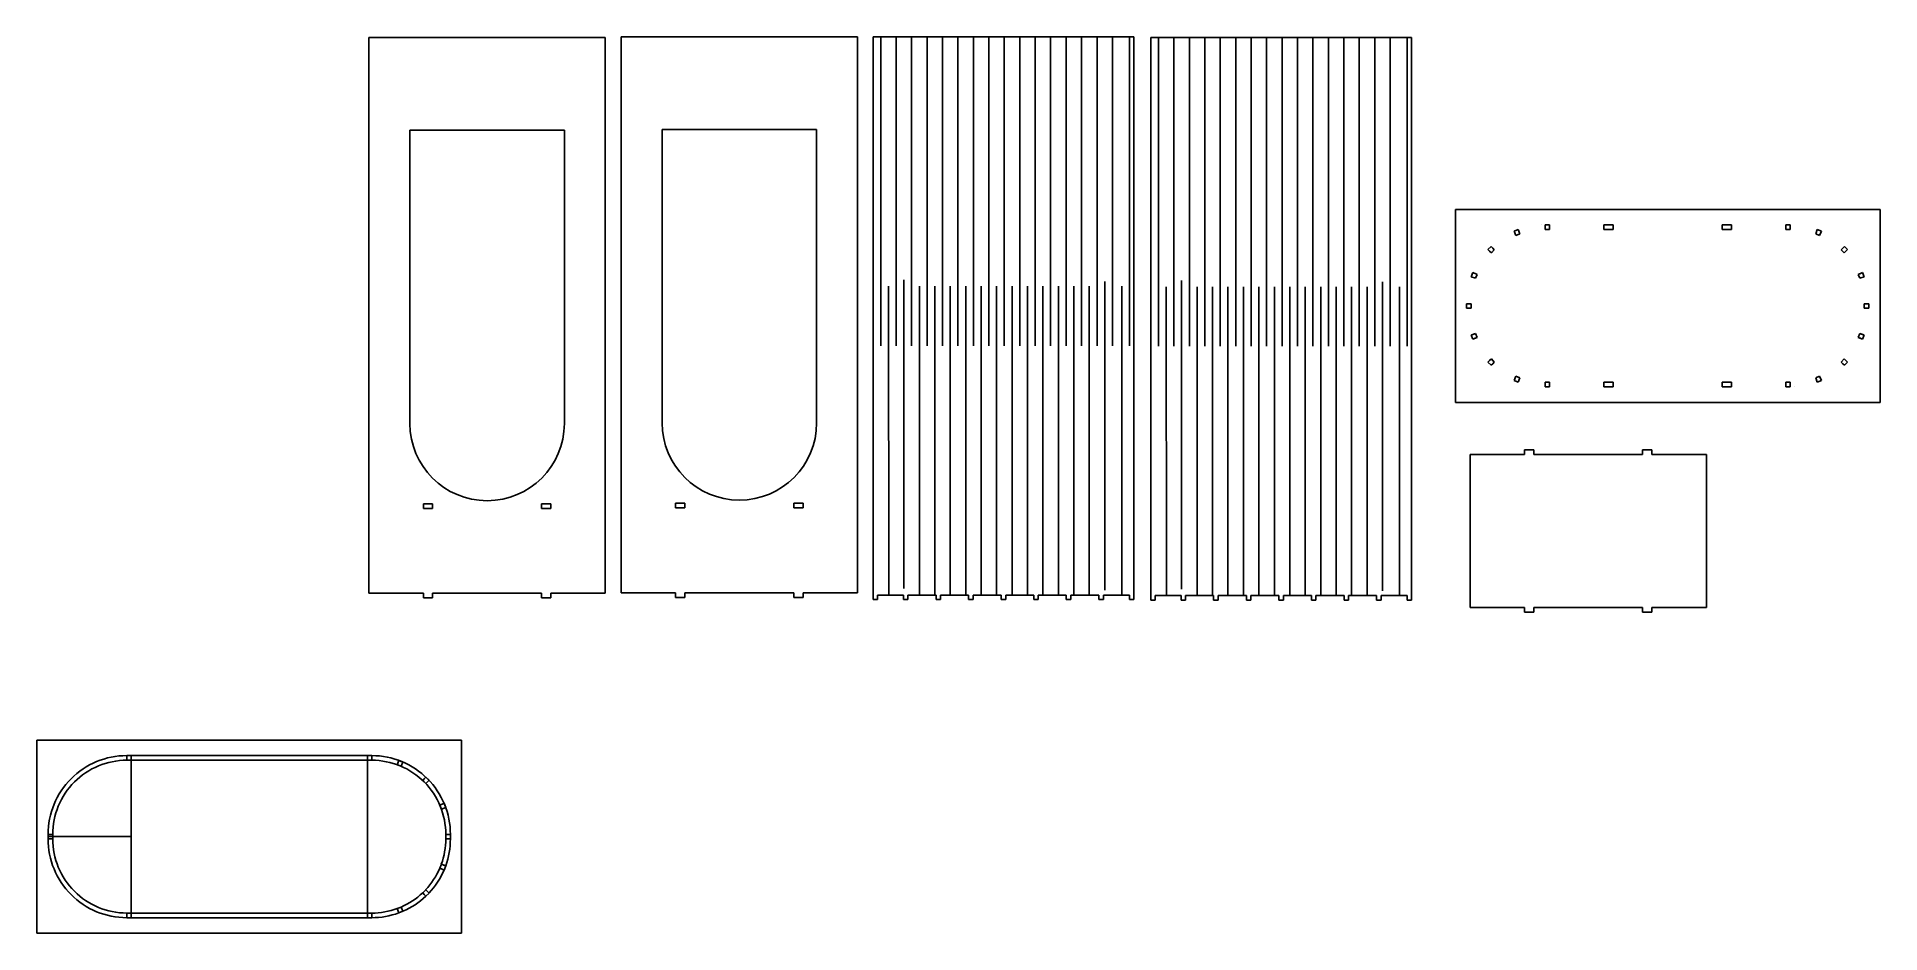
# Model space of a CAD drawing. Header units: millimetres. Extents: x 1 to 1195, y 292 to 873.
import ezdxf

# ---------------------------------------------------------------- set-up
doc = ezdxf.new("R2010")
doc.units = ezdxf.units.MM
doc.layers.add('Predeterminado', color=7, linetype='Continuous')

msp = doc.modelspace()

# ---------------------------------------------------------------- linework, layer by layer
at = {"layer": 'Predeterminado', "color": 7, "linetype": 'Continuous'}
for p, q in [((369.3, 872.2), (216.3, 872.2)), ((216.3, 872.2), (216.3, 812.2)), ((369.3, 812.2), (369.3, 872.2)), ((532.6, 872.6), (379.6, 872.6)), ((379.6, 872.6), (379.6, 812.6)), ((532.6, 812.6), (532.6, 872.6)), ((542.6, 872.6), (711.4, 872.6)), ((542.6, 511.1), (542.6, 872.6)), ((542.6, 872.6), (547.6, 872.6)), ((547.6, 872.6), (547.6, 672.6)), ((557.6, 672.6), (557.6, 872.6)), ((567.6, 672.6), (567.6, 872.6)), ((577.6, 672.6), (577.6, 872.6)), ((587.6, 672.6), (587.6, 872.6)), ((597.6, 672.6), (597.6, 872.6)), ((607.6, 672.6), (607.6, 872.6)), ((617.6, 672.6), (617.6, 872.6)), ((627.6, 672.6), (627.6, 872.6)), ((637.6, 672.6), (637.6, 872.6)), ((647.6, 672.6), (647.6, 872.6)), ((657.6, 672.6), (657.6, 872.6)), ((667.6, 672.6), (667.6, 872.6)), ((677.6, 672.6), (677.6, 872.6)), ((687.6, 672.6), (687.6, 872.6)), ((697.6, 672.6), (697.6, 872.6)), ((708.6, 672.6), (708.6, 872.6)), ((711.4, 511.1), (711.4, 872.6)), ((722.4, 872.2), (891.1, 872.2)), ((722.4, 510.7), (722.4, 872.2)), ((722.4, 872.2), (727.4, 872.2)), ((727.4, 872.2), (727.4, 672.2)), ((737.4, 672.2), (737.4, 872.2)), ((747.4, 672.2), (747.4, 872.2)), ((757.4, 672.2), (757.4, 872.2)), ((767.4, 672.2), (767.4, 872.2)), ((777.4, 672.2), (777.4, 872.2)), ((787.4, 672.2), (787.4, 872.2)), ((797.4, 672.2), (797.4, 872.2)), ((807.4, 672.2), (807.4, 872.2)), ((817.4, 672.2), (817.4, 872.2)), ((827.4, 672.2), (827.4, 872.2)), ((837.4, 672.2), (837.4, 872.2)), ((847.4, 672.2), (847.4, 872.2)), ((857.4, 672.2), (857.4, 872.2)), ((867.4, 672.2), (867.4, 872.2)), ((877.4, 672.2), (877.4, 872.2)), ((888.4, 672.2), (888.4, 872.2)), ((891.1, 510.7), (891.1, 872.2)), ((216.3, 572.2), (216.3, 812.2)), ((242.8, 812.2), (342.8, 812.2)), ((242.8, 762.2), (242.8, 812.2)), ((342.8, 762.2), (342.8, 812.2)), ((369.3, 812.2), (369.3, 572.2)), ((379.6, 572.6), (379.6, 812.6)), ((406.1, 812.6), (506.1, 812.6)), ((406.1, 762.6), (406.1, 812.6)), ((506.1, 762.6), (506.1, 812.6)), ((532.6, 812.6), (532.6, 572.6)), ((242.8, 762.2), (242.8, 622.2)), ((342.8, 762.2), (342.8, 622.2)), ((406.1, 762.6), (406.1, 622.6)), ((506.1, 762.6), (506.1, 622.6)), ((1194.6, 760.9), (919.6, 760.9)), ((919.6, 760.9), (919.6, 635.9)), ((1194.6, 635.9), (1194.6, 760.9)), ((960.3, 747.8), (957.6, 746.7)), ((957.6, 746.7), (958.8, 744)), ((958.8, 744), (961.3, 745)), ((961.3, 745), (960.3, 747.8)), ((975.1, 750.9), (975.1, 750.8)), ((977.8, 747.9), (977.8, 750.9)), ((977.8, 750.9), (980.6, 750.9)), ((980.6, 747.9), (977.8, 747.9)), ((977.8, 747.9), (977.8, 747.8)), ((980.6, 747.9), (980.6, 750.9)), ((980.6, 747.9), (980.6, 750.9)), ((1015.8, 750.9), (1015.8, 747.9)), ((1021.8, 750.9), (1015.8, 750.9)), ((1015.8, 747.9), (1021.8, 747.9)), ((1021.8, 747.9), (1021.8, 750.9)), ((1092.3, 747.9), (1092.3, 750.9)), ((1092.3, 750.9), (1098.3, 750.9)), ((1098.3, 747.9), (1092.3, 747.9)), ((1098.3, 750.9), (1098.3, 747.9)), ((1133.6, 747.9), (1133.6, 750.9)), ((1136.4, 750.9), (1133.6, 750.9)), ((1133.6, 747.9), (1136.4, 747.9)), ((1136.4, 747.9), (1136.4, 750.9)), ((1136.4, 747.9), (1136.4, 747.8)), ((1152.9, 745), (1153.9, 747.8)), ((1155.4, 744), (1152.9, 745)), ((1153.9, 747.8), (1156.6, 746.7)), ((1156.6, 746.7), (1155.4, 744)), ((940.7, 734.9), (942.7, 736.9)), ((941.7, 733.9), (940.7, 734.9)), ((941.7, 733.9), (942.9, 732.8)), ((943.8, 735.8), (942.7, 736.9)), ((942.9, 732.8), (944.8, 734.7)), ((943.8, 735.8), (944.8, 734.7)), ((1170.4, 735.8), (1169.3, 734.7)), ((1171.3, 732.8), (1169.3, 734.7)), ((1170.4, 735.8), (1171.4, 736.9)), ((1172.4, 733.9), (1171.3, 732.8)), ((1173.4, 734.9), (1171.4, 736.9)), ((1172.4, 733.9), (1173.4, 734.9)), ((929.9, 717.3), (931, 720)), ((929.9, 717.3), (932.7, 716.3)), ((930.4, 718.7), (930.4, 718.7)), ((933.7, 718.8), (931, 720)), ((932.3, 719.4), (933.7, 718.8)), ((932.7, 716.3), (933.7, 718.8)), ((1180.4, 718.8), (1183.2, 720)), ((1181.8, 719.4), (1180.4, 718.8)), ((1181.4, 716.3), (1180.4, 718.8)), ((1184.2, 717.3), (1181.4, 716.3)), ((1184.2, 717.3), (1183.2, 720)), ((1183.7, 718.7), (1183.7, 718.7)), ((552.6, 711.1), (552.9, 511.1)), ((562.6, 715.3), (562.6, 515.3)), ((572.6, 711.1), (572.6, 511.1)), ((582.6, 711.1), (582.6, 511.1)), ((592.6, 711.1), (592.6, 511.1)), ((602.6, 711.1), (602.6, 511.1)), ((612.6, 711.1), (612.6, 511.1)), ((622.6, 711.1), (622.6, 511.1)), ((632.6, 711.1), (632.6, 511.1)), ((642.6, 711.1), (642.6, 511.1)), ((652.6, 711.1), (652.6, 511.1)), ((662.6, 711.1), (662.6, 511.1)), ((672.6, 711.1), (672.6, 511.1)), ((682.6, 711.1), (682.6, 511.1)), ((692.6, 714.2), (692.6, 514.2)), ((703.6, 711.1), (703.6, 511.1)), ((732.4, 710.7), (732.6, 510.7)), ((742.4, 714.9), (742.4, 514.9)), ((752.4, 710.7), (752.4, 510.7)), ((762.4, 710.7), (762.4, 510.7)), ((772.4, 710.7), (772.4, 510.7)), ((782.4, 710.7), (782.4, 510.7)), ((792.4, 710.7), (792.4, 510.7)), ((802.4, 710.7), (802.4, 510.7)), ((812.4, 710.7), (812.4, 510.7)), ((822.4, 710.7), (822.4, 510.7)), ((832.4, 710.7), (832.4, 510.7)), ((842.4, 710.7), (842.4, 510.7)), ((852.4, 710.7), (852.4, 510.7)), ((862.4, 710.7), (862.4, 510.7)), ((872.4, 713.9), (872.4, 513.9)), ((883.4, 710.7), (883.4, 510.7)), ((928.4, 699.8), (926.9, 699.8)), ((926.9, 697), (926.9, 699.8)), ((926.9, 699.8), (929.9, 699.8)), ((928.4, 697), (926.9, 697)), ((929.9, 697), (926.9, 697)), ((928.4, 699.8), (929.9, 699.8)), ((929.9, 699.8), (929.9, 697)), ((1185.8, 699.8), (1184.3, 699.8)), ((1187.3, 699.8), (1184.3, 699.8)), ((1184.3, 699.8), (1184.3, 697)), ((1184.3, 697), (1187.3, 697)), ((1185.8, 699.8), (1187.3, 699.8)), ((1185.8, 697), (1187.3, 697)), ((1187.3, 697), (1187.3, 699.8)), ((929.9, 679.5), (932.7, 680.5)), ((932.7, 680.5), (933.7, 678)), ((1181.4, 680.5), (1180.4, 678)), ((1184.2, 679.5), (1181.4, 680.5)), ((931.3, 680), (929.9, 679.5)), ((929.9, 679.5), (931, 676.8)), ((930.4, 678.1), (930.4, 678.1)), ((933.7, 678), (931, 676.8)), ((932.3, 677.4), (933.7, 678)), ((1181.8, 677.4), (1180.4, 678)), ((1180.4, 678), (1183.2, 676.8)), ((1182.9, 680), (1184.2, 679.5)), ((1184.2, 679.5), (1183.2, 676.8)), ((1183.7, 678.1), (1183.7, 678.1)), ((941.7, 662.9), (940.7, 661.9)), ((940.7, 661.9), (942.7, 659.9)), ((941.7, 662.9), (942.9, 664)), ((943.8, 660.9), (942.7, 659.9)), ((942.9, 664), (944.8, 662)), ((943.8, 660.9), (944.8, 662)), ((1171.3, 664), (1169.3, 662)), ((1170.4, 660.9), (1169.3, 662)), ((1170.4, 660.9), (1171.4, 659.9)), ((1172.4, 662.9), (1171.3, 664)), ((1173.4, 661.9), (1171.4, 659.9)), ((1172.4, 662.9), (1173.4, 661.9)), ((957.6, 650.1), (958.8, 652.8)), ((960.3, 649), (957.6, 650.1)), ((958.8, 652.8), (961.3, 651.8)), ((961.3, 651.8), (960.3, 649)), ((980.6, 648.9), (977.8, 648.9)), ((977.8, 648.9), (977.8, 645.9)), ((980.6, 645.9), (977.8, 645.9)), ((980.6, 648.9), (980.6, 645.9)), ((980.6, 648.9), (980.6, 645.9)), ((1015.8, 645.9), (1015.8, 648.9)), ((1015.8, 648.9), (1021.8, 648.9)), ((1021.8, 645.9), (1015.8, 645.9)), ((1021.8, 648.9), (1021.8, 645.9)), ((1098.3, 648.9), (1092.3, 648.9)), ((1092.3, 648.9), (1092.3, 645.9)), ((1092.3, 645.9), (1098.3, 645.9)), ((1098.3, 645.9), (1098.3, 648.9)), ((1133.6, 648.9), (1133.6, 645.9)), ((1133.6, 648.9), (1136.4, 648.9)), ((1133.6, 645.9), (1136.4, 645.9)), ((1136.4, 648.9), (1136.4, 645.9)), ((1139.1, 646), (1139.1, 645.9)), ((1155.4, 652.8), (1152.9, 651.8)), ((1152.9, 651.8), (1153.9, 649)), ((1153.9, 649), (1156.6, 650.1)), ((1156.6, 650.1), (1155.4, 652.8)), ((919.6, 635.9), (1194.6, 635.9)), ((929.1, 602.1), (929.1, 503.1)), ((964.3, 602.1), (929.1, 602.1)), ((967.3, 605.1), (964.3, 605.1)), ((964.3, 605.1), (964.3, 602.1)), ((967.3, 605.1), (964.3, 605.1)), ((967.3, 605.1), (970.3, 605.1)), ((967.3, 605.1), (970.3, 605.1)), ((970.3, 605.1), (970.3, 602.1)), ((970.3, 602.1), (1040.8, 602.1)), ((1043.8, 605.1), (1040.8, 605.1)), ((1040.8, 605.1), (1040.8, 602.1)), ((1043.8, 605.1), (1040.8, 605.1)), ((1043.8, 605.1), (1046.8, 605.1)), ((1043.8, 605.1), (1046.8, 605.1)), ((1046.8, 605.1), (1046.8, 602.1)), ((1046.8, 602.1), (1082.1, 602.1)), ((1082.1, 503.1), (1082.1, 602.1)), ((216.3, 572.2), (216.3, 512.2)), ((254.5, 570.2), (251.5, 570.2)), ((251.5, 570.2), (251.5, 567.2)), ((251.5, 567.2), (257.5, 567.2)), ((254.5, 570.2), (257.5, 570.2)), ((257.5, 570.2), (257.5, 567.2)), ((331, 570.2), (328, 570.2)), ((328, 570.2), (328, 567.2)), ((328, 567.2), (334, 567.2)), ((331, 570.2), (334, 570.2)), ((334, 570.2), (334, 567.2)), ((369.3, 512.2), (369.3, 572.2)), ((379.6, 572.6), (379.6, 512.6)), ((417.8, 570.6), (414.8, 570.6)), ((414.8, 570.6), (414.8, 567.6)), ((414.8, 567.6), (420.8, 567.6)), ((417.8, 570.6), (420.8, 570.6)), ((420.8, 570.6), (420.8, 567.6)), ((494.3, 570.6), (491.3, 570.6)), ((491.3, 570.6), (491.3, 567.6)), ((491.3, 567.6), (497.3, 567.6)), ((494.3, 570.6), (497.3, 570.6)), ((497.3, 570.6), (497.3, 567.6)), ((532.6, 512.6), (532.6, 572.6)), ((251.5, 512.2), (216.3, 512.2)), ((251.5, 509.2), (251.5, 512.2)), ((254.5, 509.2), (251.5, 509.2)), ((254.5, 509.2), (257.5, 509.2)), ((257.5, 509.2), (257.5, 512.2)), ((328, 512.2), (257.5, 512.2)), ((328, 509.2), (328, 512.2)), ((331, 509.2), (328, 509.2)), ((331, 509.2), (334, 509.2)), ((334, 509.2), (334, 512.2)), ((369.3, 512.2), (334, 512.2)), ((414.8, 512.6), (379.6, 512.6)), ((414.8, 509.6), (414.8, 512.6)), ((417.8, 509.6), (414.8, 509.6)), ((417.8, 509.6), (420.8, 509.6)), ((420.8, 509.6), (420.8, 512.6)), ((491.3, 512.6), (420.8, 512.6)), ((491.3, 509.6), (491.3, 512.6)), ((494.3, 509.6), (491.3, 509.6)), ((494.3, 509.6), (497.3, 509.6)), ((497.3, 509.6), (497.3, 512.6)), ((532.6, 512.6), (497.3, 512.6)), ((542.6, 511.1), (542.6, 508.1)), ((545.4, 508.1), (542.6, 508.1)), ((545.4, 508.1), (545.4, 511.1)), ((562.3, 511.1), (545.4, 511.1)), ((562.3, 508.1), (562.3, 511.1)), ((562.3, 508.1), (563.7, 508.1)), ((563.7, 508.1), (565.2, 508.1)), ((565.2, 508.1), (563.7, 508.1)), ((565.2, 508.1), (565.2, 511.1)), ((565.2, 511.1), (583.4, 511.1)), ((583.4, 508.1), (583.4, 511.1)), ((584.8, 508.1), (583.4, 508.1)), ((584.8, 508.1), (586.3, 508.1)), ((586.3, 508.1), (586.3, 511.1)), ((604.5, 511.1), (586.3, 511.1)), ((604.5, 508.1), (604.5, 511.1)), ((605.9, 508.1), (604.5, 508.1)), ((605.9, 508.1), (607.4, 508.1)), ((607.4, 508.1), (607.4, 511.1)), ((625.5, 511.1), (607.4, 511.1)), ((625.5, 508.1), (625.5, 511.1)), ((627, 508.1), (625.5, 508.1)), ((627, 508.1), (628.5, 508.1)), ((628.5, 508.1), (628.5, 511.1)), ((646.6, 511.1), (628.5, 511.1)), ((646.6, 508.1), (646.6, 511.1)), ((648.1, 508.1), (646.6, 508.1)), ((648.1, 508.1), (649.5, 508.1)), ((649.5, 508.1), (649.5, 511.1)), ((667.7, 511.1), (649.5, 511.1)), ((667.7, 508.1), (667.7, 511.1)), ((669.2, 508.1), (667.7, 508.1)), ((669.2, 508.1), (670.6, 508.1)), ((670.6, 508.1), (670.6, 511.1)), ((688.8, 511.1), (670.6, 511.1)), ((688.8, 508.1), (688.8, 511.1)), ((690.3, 508.1), (688.8, 508.1)), ((688.8, 508.1), (690.3, 508.1)), ((691.7, 508.1), (690.3, 508.1)), ((691.7, 508.1), (691.7, 511.1)), ((691.7, 511.1), (708.6, 511.1)), ((708.6, 508.1), (708.6, 511.1)), ((708.6, 508.1), (711.4, 508.1)), ((711.4, 508.1), (711.4, 511.1)), ((711.4, 511.1), (711.4, 508.1)), ((722.4, 510.7), (722.4, 507.7)), ((725.2, 507.7), (722.4, 507.7)), ((725.2, 507.7), (725.2, 510.7)), ((742, 510.7), (725.2, 510.7)), ((742, 507.7), (742, 510.7)), ((742, 507.7), (743.5, 507.7)), ((743.5, 507.7), (744.9, 507.7)), ((744.9, 507.7), (743.5, 507.7)), ((744.9, 507.7), (744.9, 510.7)), ((744.9, 510.7), (763.1, 510.7)), ((763.1, 507.7), (763.1, 510.7)), ((764.6, 507.7), (763.1, 507.7)), ((764.6, 507.7), (766, 507.7)), ((766, 507.7), (766, 510.7)), ((784.3, 510.7), (766, 510.7)), ((784.3, 507.7), (784.3, 510.7)), ((785.7, 507.7), (784.3, 507.7)), ((785.7, 507.7), (787.1, 507.7)), ((787.1, 507.7), (787.1, 510.7)), ((805.3, 510.7), (787.1, 510.7)), ((805.3, 507.7), (805.3, 510.7)), ((806.8, 507.7), (805.3, 507.7)), ((806.8, 507.7), (808.3, 507.7)), ((808.3, 507.7), (808.3, 510.7)), ((826.4, 510.7), (808.3, 510.7)), ((826.4, 507.7), (826.4, 510.7)), ((827.9, 507.7), (826.4, 507.7)), ((827.9, 507.7), (829.2, 507.7)), ((829.2, 507.7), (829.2, 510.7)), ((847.5, 510.7), (829.2, 510.7)), ((847.5, 507.7), (847.5, 510.7)), ((849, 507.7), (847.5, 507.7)), ((849, 507.7), (850.4, 507.7)), ((850.4, 507.7), (850.4, 510.7)), ((868.6, 510.7), (850.4, 510.7)), ((868.6, 507.7), (868.6, 510.7)), ((870, 507.7), (868.6, 507.7)), ((868.6, 507.7), (870, 507.7)), ((871.5, 507.7), (870, 507.7)), ((871.5, 507.7), (871.5, 510.7)), ((871.5, 510.7), (888.3, 510.7)), ((888.3, 507.7), (888.3, 510.7)), ((888.3, 507.7), (891.1, 507.7)), ((891.1, 507.7), (891.1, 510.7)), ((891.1, 510.7), (891.1, 507.7)), ((929.1, 503.1), (964.3, 503.1)), ((964.3, 500.1), (964.3, 503.1)), ((970.3, 500.1), (970.3, 503.1)), ((1040.8, 503.1), (970.3, 503.1)), ((1040.8, 500.1), (1040.8, 503.1)), ((1046.8, 500.1), (1046.8, 503.1)), ((1082.1, 503.1), (1046.8, 503.1)), ((967.3, 500.1), (964.3, 500.1)), ((967.3, 500.1), (964.3, 500.1)), ((967.3, 500.1), (970.3, 500.1)), ((967.3, 500.1), (970.3, 500.1)), ((1043.8, 500.1), (1040.8, 500.1)), ((1043.8, 500.1), (1040.8, 500.1)), ((1043.8, 500.1), (1046.8, 500.1)), ((1043.8, 500.1), (1046.8, 500.1)), ((276.3, 417.1), (1.3, 417.1)), ((1.3, 417.1), (1.3, 292.1)), ((56.8, 407.1), (56.8, 407)), ((59.5, 404.1), (59.5, 407.1)), ((59.5, 407.1), (62.3, 407.1)), ((217.8, 407.1), (62.3, 407.1)), ((62.3, 404.1), (62.3, 407.1)), ((62.3, 404.1), (62.3, 407.1)), ((215.3, 404.1), (215.3, 407.1)), ((218.1, 407.1), (215.3, 407.1)), ((218.1, 404.1), (218.1, 407.1)), ((276.3, 292.1), (276.3, 417.1)), ((62.3, 404.1), (59.5, 404.1)), ((59.5, 404.1), (59.5, 404)), ((215.3, 404.1), (62.3, 404.1)), ((62.3, 404.1), (62.3, 305.1)), ((215.3, 305.1), (215.3, 404.1)), ((215.3, 404.1), (218.1, 404.1)), ((218.1, 404.1), (218.1, 404)), ((234.6, 401.2), (235.6, 404)), ((237.1, 400.2), (234.6, 401.2)), ((235.6, 404), (238.3, 402.9)), ((238.3, 402.9), (237.1, 400.2)), ((252.1, 392), (251.1, 390.9)), ((253, 389), (251.1, 390.9)), ((252.1, 392), (253.1, 393.1)), ((254.1, 390.1), (253, 389)), ((255.2, 391.1), (253.1, 393.1)), ((254.1, 390.1), (255.2, 391.1)), ((262.2, 375), (264.9, 376.2)), ((263.6, 375.6), (262.2, 375)), ((263.2, 372.5), (262.2, 375)), ((266, 373.5), (263.2, 372.5)), ((266, 373.5), (264.9, 376.2)), ((265.4, 374.9), (265.5, 374.9)), ((10.1, 356), (8.6, 356)), ((8.6, 353.2), (8.6, 356)), ((8.6, 356), (11.6, 356)), ((8.6, 354.6), (62.3, 354.6)), ((10.1, 353.2), (8.6, 353.2)), ((11.6, 353.2), (8.6, 353.2)), ((10.1, 356), (11.6, 356)), ((11.6, 356), (11.6, 353.2)), ((267.5, 356), (266, 356)), ((269, 356), (266, 356)), ((266, 356), (266, 353.2)), ((266, 353.2), (269, 353.2)), ((267.5, 356), (269, 356)), ((267.5, 353.2), (269, 353.2)), ((269, 353.2), (269, 356)), ((263.2, 336.7), (262.2, 334.2)), ((263.6, 333.6), (262.2, 334.2)), ((262.2, 334.2), (264.9, 333)), ((266, 335.7), (263.2, 336.7)), ((264.6, 336.2), (266, 335.7)), ((266, 335.7), (264.9, 333)), ((265.4, 334.3), (265.5, 334.3)), ((253, 320.2), (251.1, 318.2)), ((252.1, 317.1), (251.1, 318.2)), ((252.1, 317.1), (253.1, 316.1)), ((254.1, 319.1), (253, 320.2)), ((255.2, 318.1), (253.1, 316.1)), ((254.1, 319.1), (255.2, 318.1)), ((62.3, 305.1), (59.5, 305.1)), ((59.5, 305.1), (59.5, 302.1)), ((62.3, 302.1), (59.5, 302.1)), ((62.3, 305.1), (215.3, 305.1)), ((62.3, 305.1), (62.3, 302.1)), ((62.3, 305.1), (62.3, 302.1)), ((215.3, 302.1), (62.3, 302.1)), ((215.3, 305.1), (215.3, 302.1)), ((215.3, 305.1), (218.1, 305.1)), ((215.3, 302.1), (218.1, 302.1)), ((218.1, 305.1), (218.1, 302.1)), ((220.8, 302.2), (220.8, 302.1)), ((237.1, 309), (234.6, 308)), ((234.6, 308), (235.6, 305.2)), ((235.6, 305.2), (238.3, 306.3)), ((238.3, 306.3), (237.1, 309)), ((1.3, 292.1), (276.3, 292.1))]:
    msp.add_line(p, q, dxfattribs=at)
for centre, radius, start, end in [((978.1, 698.4), 52.5, 90, 90.3274), ((1136.1, 698.4), 52.5, 89.6726, 90), ((292.8, 622.2), 50, 180, 0), ((456.1, 622.6), 50, 180, 0), ((59.5, 356.2), 50.9, 90.0175, 180.1898), ((59.8, 354.6), 52.5, 90, 90.3274), ((217.8, 354.6), 52.5, 89.6726, 90), ((218.1, 356.2), 50.9, 359.8102, 89.9825), ((59.5, 356.2), 47.9, 90, 180.2213), ((218.1, 356.2), 47.9, 359.7787, 90), ((59.5, 353), 50.9, 179.7927, 270), ((59.5, 353), 47.9, 179.7787, 270), ((218.1, 353), 47.9, 340.0943, 0.2213), ((218.1, 353), 50.9, 340.0933, 0.2073), ((218.1, 353), 47.9, 316.7283, 336.8485), ((218.1, 353), 50.9, 316.7276, 336.8477), ((218.1, 353), 47.9, 293.3651, 313.4845), ((218.1, 353), 50.9, 293.3647, 313.4838), ((218.1, 353), 47.9, 270, 290.1194), ((218.1, 353), 50.9, 270, 290.1191)]:
    msp.add_arc(centre, radius, start, end, dxfattribs=at)

doc.saveas('drawing.dxf')
